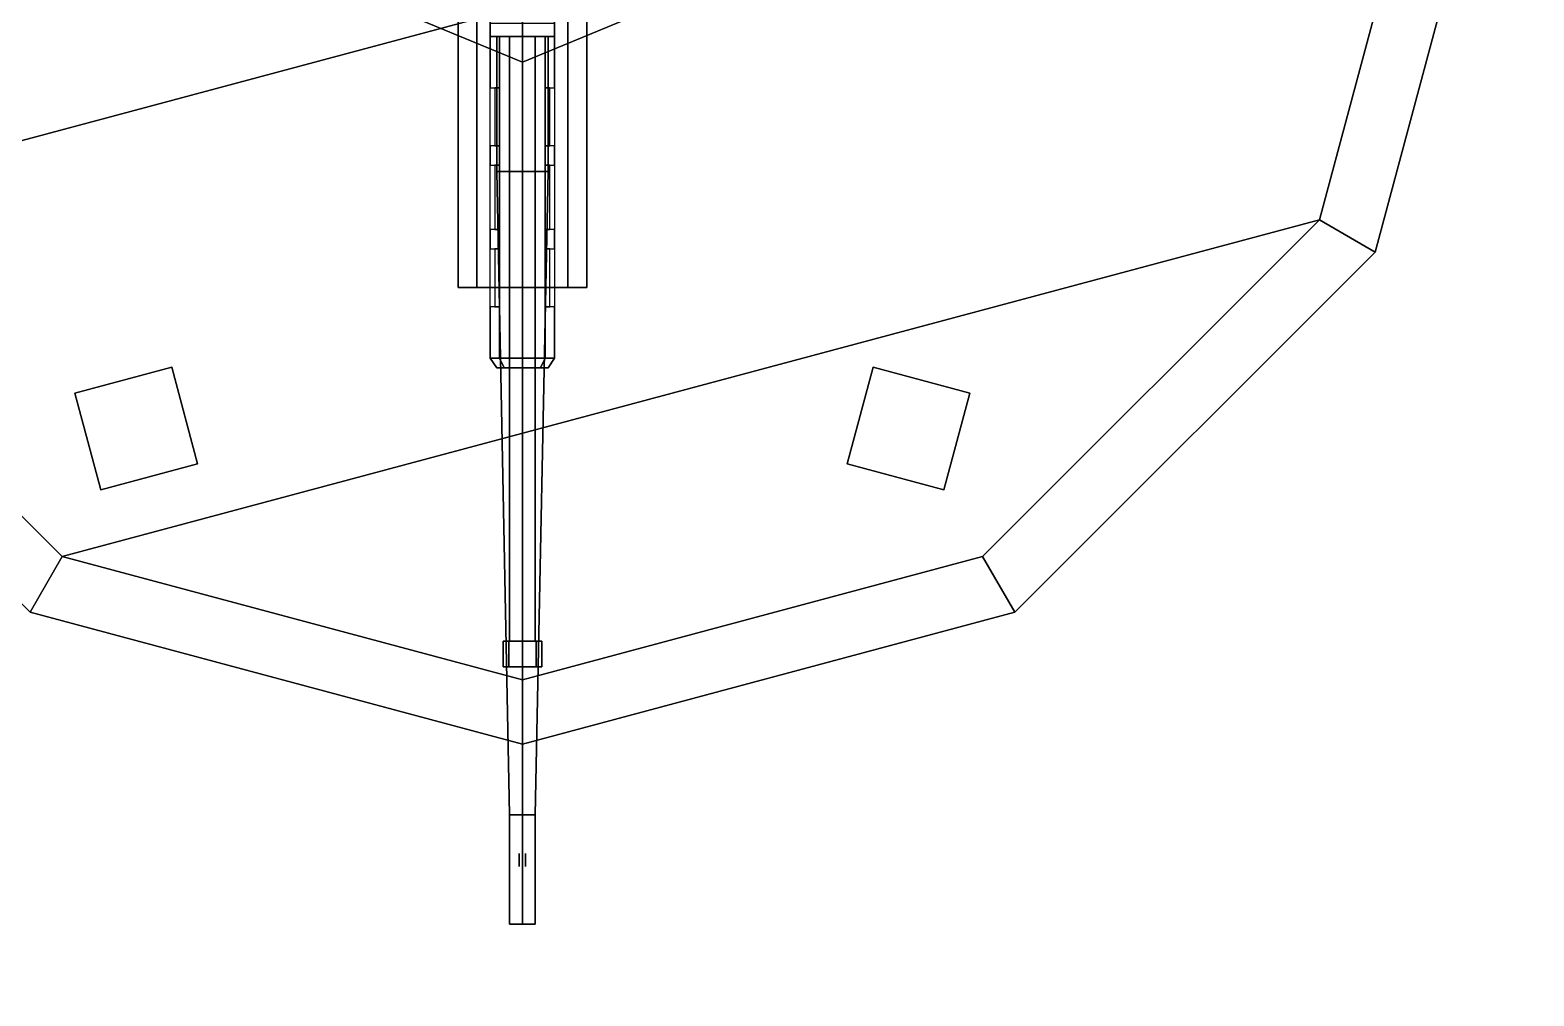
# Model space of a CAD drawing. Header units: millimetres. Extents: x -3.4 to 3.4, y -22.9 to 32.2.
# Drawn here: x -0.765 to 1.572, y 17.579 to 19.08 of the extents above; entities that cross this region are included whole.
import ezdxf

# ---------------------------------------------------------------- set-up
doc = ezdxf.new("R2010")
doc.units = ezdxf.units.MM
for name, color, linetype in [('barrel', 1, 'Continuous'), ('sleeve', 5, 'Continuous'), ('superstructure', 3, 'Continuous')]:
    doc.layers.add(name, color=color, linetype=linetype)

msp = doc.modelspace()

# ---------------------------------------------------------------- linework, layer by layer
for points in [[(3.2, 22.79), (2.7, 12.33, -1.51), (-2.7, 12.33, -1.51), (-3.2, 22.79)], [(-0.1, 21.68, -0.71), (-0.0707, 21.68, -0.7807), (-0.0707, 18.68, -0.4807), (-0.1, 18.68, -0.41)], [(-0.0707, 21.68, -0.6393), (-0.1, 21.68, -0.71), (-0.1, 18.68, -0.41), (-0.0707, 18.68, -0.3393)], [(-0.0707, 21.68, -0.7807), (0, 21.68, -0.81), (0, 18.68, -0.51), (-0.0707, 18.68, -0.4807)], [(0, 21.68, -0.61), (-0.0707, 21.68, -0.6393), (-0.0707, 18.68, -0.3393), (0, 18.68, -0.31)], [(0, 21.68, -0.81), (0.0707, 21.68, -0.7807), (0.0707, 18.68, -0.4807), (0, 18.68, -0.51)], [(0.0707, 21.68, -0.6393), (0, 21.68, -0.61), (0, 18.68, -0.31), (0.0707, 18.68, -0.3393)], [(0.0707, 21.68, -0.7807), (0.1, 21.68, -0.71), (0.1, 18.68, -0.41), (0.0707, 18.68, -0.4807)], [(0.1, 21.68, -0.71), (0.0707, 21.68, -0.6393), (0.0707, 18.68, -0.3393), (0.1, 18.68, -0.41)], [(-0.3323, 19.1677, 2.5), (0, 19.03, 2.5), (0, 19.12, 2.5), (-0.2687, 19.2313, 2.5)], [(0, 19.03, 2.5), (0.3323, 19.1677, 2.5), (0.2687, 19.2313, 2.5), (0, 19.12, 2.5)], [(-0.3323, 19.1677, 2.47), (0, 19.03, 2.47), (0, 19.03, 2.5), (-0.3323, 19.1677, 2.5)], [(0, 19.03, 2.47), (0.3323, 19.1677, 2.47), (0.3323, 19.1677, 2.5), (0, 19.03, 2.5)]]:
    msp.add_3dface(points)
at = {"layer": 'barrel'}
for points in [[(0, 19.07, 3.56), (-0.04, 19.07, 3.52), (-0.04, 18.86, 3.52), (0, 18.86, 3.56)], [(-0.04, 19.07, 3.52), (0, 19.07, 3.48), (0, 18.86, 3.48), (-0.04, 18.86, 3.52)], [(0.04, 19.07, 3.52), (0, 19.07, 3.56), (0, 18.86, 3.56), (0.04, 18.86, 3.52)], [(0, 19.07, 3.48), (0.04, 19.07, 3.52), (0.04, 18.86, 3.52), (0, 18.86, 3.48)], [(0, 17.86, 3.5), (-0.02, 17.86, 3.52), (-0.04, 18.86, 3.52), (0, 18.86, 3.48)], [(-0.02, 17.86, 3.52), (0, 17.86, 3.54), (0, 18.86, 3.56), (-0.04, 18.86, 3.52)], [(0.02, 17.86, 3.52), (0, 17.86, 3.5), (0, 18.86, 3.48), (0.04, 18.86, 3.52)], [(0, 17.86, 3.54), (0.02, 17.86, 3.52), (0.04, 18.86, 3.52), (0, 18.86, 3.56)], [(0, 17.86, 3.54), (-0.02, 17.86, 3.52), (-0.02, 17.69, 3.52), (0, 17.69, 3.54)], [(-0.02, 17.86, 3.52), (0, 17.86, 3.5), (0, 17.69, 3.5), (-0.02, 17.69, 3.52)], [(0.02, 17.86, 3.52), (0, 17.86, 3.54), (0, 17.69, 3.54), (0.02, 17.69, 3.52)], [(0, 17.86, 3.5), (0.02, 17.86, 3.52), (0.02, 17.69, 3.52), (0, 17.69, 3.5)], [(-0.005, 17.8, 3.535), (-0.005, 17.8, 3.63), (-0.005, 17.78, 3.63), (-0.005, 17.78, 3.535)], [(0.005, 17.8, 3.535), (0.005, 17.8, 3.63), (0.005, 17.78, 3.63), (0.005, 17.78, 3.535)], [(0, 17.69, 3.54), (-0.02, 17.69, 3.52), (0, 17.69, 3.5), (0.02, 17.69, 3.52)]]:
    msp.add_3dface(points, dxfattribs=at)
at = {"layer": 'sleeve'}
for points in [[(-0.05, 19.13, 3.43), (-0.05, 19.07, 3.46), (-0.05, 19.07, 3.58), (-0.05, 19.09, 3.59)], [(0.05, 19.13, 3.43), (0.05, 19.07, 3.46), (-0.05, 19.07, 3.46), (-0.05, 19.13, 3.43)], [(0.05, 19.07, 3.58), (0.05, 19.07, 3.46), (0.05, 19.13, 3.43), (0.05, 19.09, 3.59)], [(-0.05, 19.09, 3.59), (-0.05, 19.07, 3.58), (0.05, 19.07, 3.58), (0.05, 19.09, 3.59)], [(-0.05, 19.07, 3.58), (-0.05, 19.07, 3.46), (0.05, 19.07, 3.46), (0.05, 19.07, 3.58)], [(-0.0354, 19.07, 3.5654), (-0.05, 19.07, 3.53), (-0.05, 18.99, 3.53), (-0.0354, 18.99, 3.5654)], [(-0.05, 19.07, 3.51), (-0.0354, 19.07, 3.4746), (-0.0354, 18.57, 3.4746), (-0.05, 18.57, 3.51)], [(-0.05, 19.07, 3.53), (-0.05, 19.07, 3.51), (-0.05, 18.99, 3.51), (-0.05, 18.99, 3.53)], [(0, 19.07, 3.58), (-0.0354, 19.07, 3.5654), (-0.0354, 18.57, 3.5654), (0, 18.57, 3.58)], [(-0.0354, 19.07, 3.4746), (0, 19.07, 3.46), (0, 18.57, 3.46), (-0.0354, 18.57, 3.4746)], [(0, 19.07, 3.5), (-0.02, 19.07, 3.48), (-0.02, 18.13, 3.48), (0, 18.13, 3.5)], [(-0.02, 19.07, 3.48), (0, 19.07, 3.46), (0, 18.13, 3.46), (-0.02, 18.13, 3.48)], [(0.0354, 19.07, 3.5654), (0, 19.07, 3.58), (0, 18.57, 3.58), (0.0354, 18.57, 3.5654)], [(0, 19.07, 3.46), (0.0354, 19.07, 3.4746), (0.0354, 18.57, 3.4746), (0, 18.57, 3.46)], [(0.02, 19.07, 3.48), (0, 19.07, 3.5), (0, 18.13, 3.5), (0.02, 18.13, 3.48)], [(0, 19.07, 3.46), (0.02, 19.07, 3.48), (0.02, 18.13, 3.48), (0, 18.13, 3.46)], [(0.05, 19.07, 3.53), (0.0354, 19.07, 3.5654), (0.0354, 18.99, 3.5654), (0.05, 18.99, 3.53)], [(0.0354, 19.07, 3.4746), (0.05, 19.07, 3.51), (0.05, 18.57, 3.51), (0.0354, 18.57, 3.4746)], [(0.05, 19.07, 3.51), (0.05, 19.07, 3.53), (0.05, 18.99, 3.53), (0.05, 18.99, 3.51)], [(-0.0354, 18.99, 3.5654), (-0.0427, 18.99, 3.5477), (-0.0427, 18.9, 3.5477), (-0.0354, 18.9, 3.5654)], [(0.0427, 18.99, 3.5477), (0.0354, 18.99, 3.5654), (0.0354, 18.9, 3.5654), (0.0427, 18.9, 3.5477)], [(-0.0354, 18.9, 3.5654), (-0.05, 18.9, 3.53), (-0.05, 18.87, 3.53), (-0.0354, 18.87, 3.5654)], [(-0.05, 18.9, 3.53), (-0.05, 18.9, 3.51), (-0.05, 18.87, 3.51), (-0.05, 18.87, 3.53)], [(0.05, 18.9, 3.53), (0.0354, 18.9, 3.5654), (0.0354, 18.87, 3.5654), (0.05, 18.87, 3.53)], [(0.05, 18.9, 3.51), (0.05, 18.9, 3.53), (0.05, 18.87, 3.53), (0.05, 18.87, 3.51)], [(-0.0354, 18.87, 3.5654), (-0.0427, 18.87, 3.5477), (-0.0427, 18.77, 3.5477), (-0.0354, 18.77, 3.5654)], [(0.0427, 18.87, 3.5477), (0.0354, 18.87, 3.5654), (0.0354, 18.77, 3.5654), (0.0427, 18.77, 3.5477)], [(-0.05, 18.77, 3.53), (-0.05, 18.77, 3.51), (-0.05, 18.74, 3.51), (-0.05, 18.74, 3.53)], [(-0.0354, 18.77, 3.5654), (-0.05, 18.77, 3.53), (-0.05, 18.74, 3.53), (-0.0354, 18.74, 3.5654)], [(0.05, 18.77, 3.53), (0.0354, 18.77, 3.5654), (0.0354, 18.74, 3.5654), (0.05, 18.74, 3.53)], [(0.05, 18.77, 3.51), (0.05, 18.77, 3.53), (0.05, 18.74, 3.53), (0.05, 18.74, 3.51)], [(-0.0354, 18.74, 3.5654), (-0.0427, 18.74, 3.5477), (-0.0427, 18.65, 3.5477), (-0.0354, 18.65, 3.5654)], [(0.0427, 18.74, 3.5477), (0.0354, 18.74, 3.5654), (0.0354, 18.65, 3.5654), (0.0427, 18.65, 3.5477)], [(-0.0354, 18.65, 3.5654), (-0.05, 18.65, 3.53), (-0.05, 18.57, 3.53), (-0.0354, 18.57, 3.5654)], [(-0.05, 18.65, 3.53), (-0.05, 18.65, 3.51), (-0.05, 18.57, 3.51), (-0.05, 18.57, 3.53)], [(0.05, 18.65, 3.53), (0.0354, 18.65, 3.5654), (0.0354, 18.57, 3.5654), (0.05, 18.57, 3.53)], [(0.05, 18.65, 3.51), (0.05, 18.65, 3.53), (0.05, 18.57, 3.53), (0.05, 18.57, 3.51)], [(-0.0354, 18.57, 3.5654), (-0.05, 18.57, 3.53), (-0.04, 18.555, 3.53), (-0.0283, 18.555, 3.5583)], [(-0.05, 18.57, 3.51), (-0.0354, 18.57, 3.4746), (-0.0283, 18.555, 3.4817), (-0.04, 18.555, 3.51)], [(-0.05, 18.57, 3.53), (-0.05, 18.57, 3.51), (-0.04, 18.555, 3.51), (-0.04, 18.555, 3.53)], [(0, 18.57, 3.58), (-0.0354, 18.57, 3.5654), (-0.0283, 18.555, 3.5583), (0, 18.555, 3.57)], [(-0.0354, 18.57, 3.4746), (0, 18.57, 3.46), (0, 18.555, 3.47), (-0.0283, 18.555, 3.4817)], [(0.0354, 18.57, 3.5654), (0, 18.57, 3.58), (0, 18.555, 3.57), (0.0283, 18.555, 3.5583)], [(0, 18.57, 3.46), (0.0354, 18.57, 3.4746), (0.0283, 18.555, 3.4817), (0, 18.555, 3.47)], [(0.05, 18.57, 3.53), (0.0354, 18.57, 3.5654), (0.0283, 18.555, 3.5583), (0.04, 18.555, 3.53)], [(0.0354, 18.57, 3.4746), (0.05, 18.57, 3.51), (0.04, 18.555, 3.51), (0.0283, 18.555, 3.4817)], [(0.05, 18.57, 3.51), (0.05, 18.57, 3.53), (0.04, 18.555, 3.53), (0.04, 18.555, 3.51)], [(-0.0212, 18.13, 3.5512), (-0.03, 18.13, 3.53), (-0.03, 18.09, 3.53), (-0.0212, 18.09, 3.5512)], [(-0.03, 18.13, 3.47), (-0.0212, 18.13, 3.4488), (-0.0212, 18.09, 3.4488), (-0.03, 18.09, 3.47)], [(-0.03, 18.13, 3.53), (-0.03, 18.13, 3.47), (-0.03, 18.09, 3.47), (-0.03, 18.09, 3.53)], [(-0.0212, 18.13, 3.5512), (-0.0212, 18.13, 3.4488), (-0.03, 18.13, 3.47), (-0.03, 18.13, 3.53)], [(0, 18.13, 3.56), (-0.0212, 18.13, 3.5512), (-0.0212, 18.09, 3.5512), (0, 18.09, 3.56)], [(-0.0212, 18.13, 3.4488), (0, 18.13, 3.44), (0, 18.09, 3.44), (-0.0212, 18.09, 3.4488)], [(0, 18.13, 3.56), (0, 18.13, 3.44), (-0.0212, 18.13, 3.4488), (-0.0212, 18.13, 3.5512)], [(0.0212, 18.13, 3.5512), (0, 18.13, 3.56), (0, 18.09, 3.56), (0.0212, 18.09, 3.5512)], [(0, 18.13, 3.44), (0.0212, 18.13, 3.4488), (0.0212, 18.09, 3.4488), (0, 18.09, 3.44)], [(0.0212, 18.13, 3.5512), (0.0212, 18.13, 3.4488), (0, 18.13, 3.44), (0, 18.13, 3.56)], [(0.03, 18.13, 3.53), (0.0212, 18.13, 3.5512), (0.0212, 18.09, 3.5512), (0.03, 18.09, 3.53)], [(0.0212, 18.13, 3.4488), (0.03, 18.13, 3.47), (0.03, 18.09, 3.47), (0.0212, 18.09, 3.4488)], [(0.03, 18.13, 3.53), (0.03, 18.13, 3.47), (0.0212, 18.13, 3.4488), (0.0212, 18.13, 3.5512)], [(0.03, 18.13, 3.47), (0.03, 18.13, 3.53), (0.03, 18.09, 3.53), (0.03, 18.09, 3.47)], [(-0.03, 18.09, 3.53), (-0.03, 18.09, 3.47), (-0.0212, 18.09, 3.4488), (-0.0212, 18.09, 3.5512)], [(-0.0212, 18.09, 3.5512), (-0.0212, 18.09, 3.4488), (0, 18.09, 3.44), (0, 18.09, 3.56)], [(0, 18.09, 3.56), (0, 18.09, 3.44), (0.0212, 18.09, 3.4488), (0.0212, 18.09, 3.5512)], [(0.0212, 18.09, 3.5512), (0.0212, 18.09, 3.4488), (0.03, 18.09, 3.47), (0.03, 18.09, 3.53)]]:
    msp.add_3dface(points, dxfattribs=at)
at = {"layer": 'superstructure'}
for points in [[(2.11, 14.95, 2.13), (2.11, 22.79, 1.8), (-2.11, 22.79, 1.8), (-2.11, 14.95, 2.13)], [(-1.2384, 18.785, 2.47), (1.43, 19.5, 2.47), (1.2384, 20.215, 2.47), (-1.43, 19.5, 2.47)], [(-0.715, 18.2616, 2.47), (1.2384, 18.785, 2.47), (1.43, 19.5, 2.47), (-1.2384, 18.785, 2.47)], [(1.43, 19.5, 2.41), (1.2384, 18.785, 2.41), (1.2384, 18.785, 3.41), (1.43, 19.5, 3.41)], [(1.325, 18.735, 3.41), (1.53, 19.5, 3.41), (1.43, 19.5, 3.41), (1.2384, 18.785, 3.41)], [(1.325, 18.735, 2.41), (1.53, 19.5, 2.41), (1.53, 19.5, 3.41), (1.325, 18.735, 3.41)], [(-1.325, 18.735, 3.41), (-0.765, 18.175, 3.41), (-0.715, 18.2616, 3.41), (-1.2384, 18.785, 3.41)], [(-0.715, 18.2616, 2.41), (-1.2384, 18.785, 2.41), (-1.2384, 18.785, 3.41), (-0.715, 18.2616, 3.41)], [(0, 18.07, 2.47), (0.715, 18.2616, 2.47), (1.2384, 18.785, 2.47), (-0.715, 18.2616, 2.47)], [(1.2384, 18.785, 2.41), (0.715, 18.2616, 2.41), (0.715, 18.2616, 3.41), (1.2384, 18.785, 3.41)], [(0.765, 18.175, 3.41), (1.325, 18.735, 3.41), (1.2384, 18.785, 3.41), (0.715, 18.2616, 3.41)], [(0.765, 18.175, 2.41), (1.325, 18.735, 2.41), (1.325, 18.735, 3.41), (0.765, 18.175, 3.41)], [(-0.545, 18.556, 1.97), (-0.6953, 18.5158, 1.98), (-0.6953, 18.5158, 2.41), (-0.545, 18.556, 2.41)], [(-0.5047, 18.4058, 1.98), (-0.545, 18.556, 1.97), (-0.545, 18.556, 2.41), (-0.5047, 18.4058, 2.41)], [(0.545, 18.556, 1.97), (0.5047, 18.4058, 1.98), (0.5047, 18.4058, 2.41), (0.545, 18.556, 2.41)], [(0.6953, 18.5158, 1.98), (0.545, 18.556, 1.97), (0.545, 18.556, 2.41), (0.6953, 18.5158, 2.41)], [(-0.6953, 18.5158, 1.98), (-0.655, 18.3655, 1.98), (-0.655, 18.3655, 2.41), (-0.6953, 18.5158, 2.41)], [(0.655, 18.3655, 1.98), (0.6953, 18.5158, 1.98), (0.6953, 18.5158, 2.41), (0.655, 18.3655, 2.41)], [(-0.655, 18.3655, 1.98), (-0.5047, 18.4058, 1.98), (-0.5047, 18.4058, 2.41), (-0.655, 18.3655, 2.41)], [(0.5047, 18.4058, 1.98), (0.655, 18.3655, 1.98), (0.655, 18.3655, 2.41), (0.5047, 18.4058, 2.41)], [(-0.765, 18.175, 3.41), (0, 17.97, 3.41), (0, 18.07, 3.41), (-0.715, 18.2616, 3.41)], [(0, 18.07, 2.41), (-0.715, 18.2616, 2.41), (-0.715, 18.2616, 3.41), (0, 18.07, 3.41)], [(0.715, 18.2616, 2.41), (0, 18.07, 2.41), (0, 18.07, 3.41), (0.715, 18.2616, 3.41)], [(0, 17.97, 3.41), (0.765, 18.175, 3.41), (0.715, 18.2616, 3.41), (0, 18.07, 3.41)], [(-0.765, 18.175, 2.41), (0, 17.97, 2.41), (0, 17.97, 3.41), (-0.765, 18.175, 3.41)], [(0, 17.97, 2.41), (0.765, 18.175, 2.41), (0.765, 18.175, 3.41), (0, 17.97, 3.41)]]:
    msp.add_3dface(points, dxfattribs=at)

doc.saveas('drawing.dxf')
